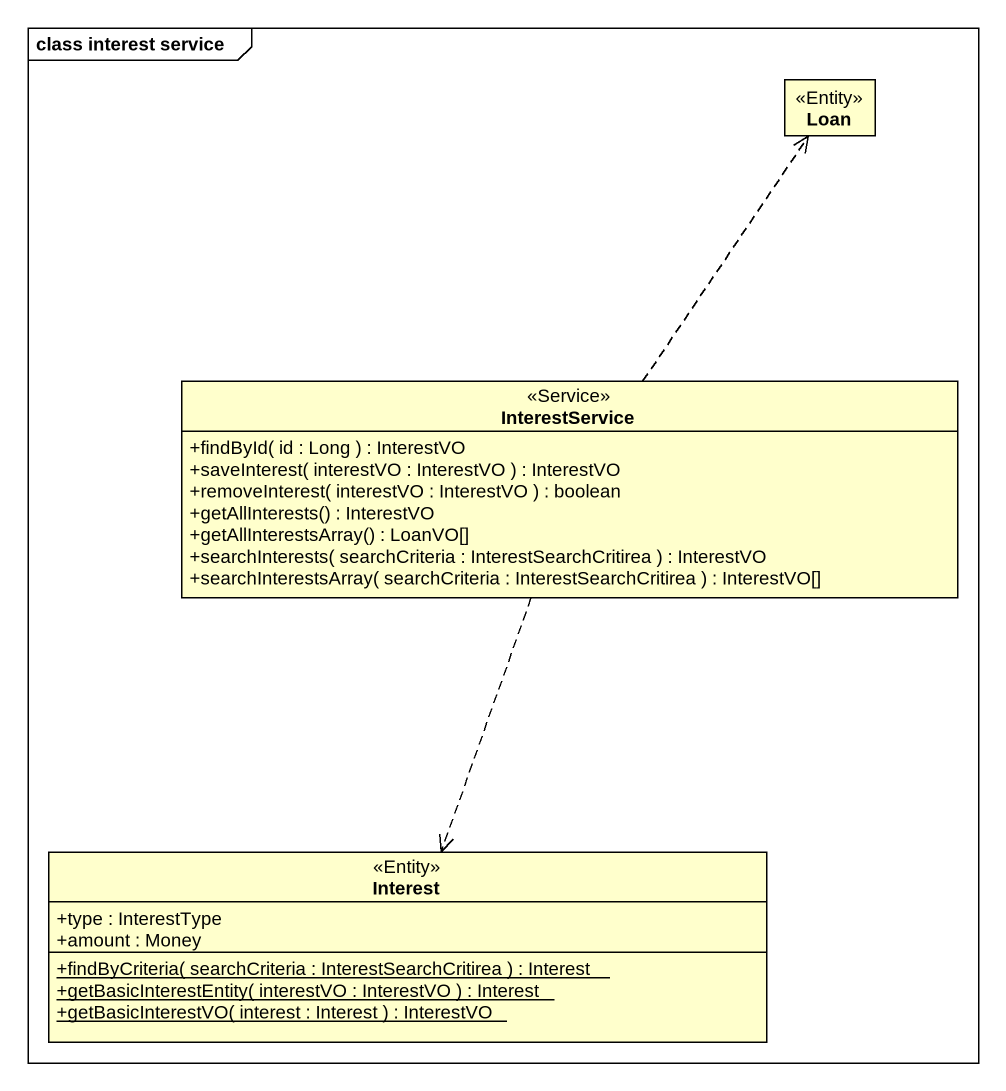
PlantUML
@startuml
mainframe class interest service
hide circle
hide empty members
skinparam classAttributeIconSize 0
class Loan <<Entity>>
class InterestService <<Service>> {
  +findById( id : Long ) : InterestVO
  +saveInterest( interestVO : InterestVO ) : InterestVO
  +removeInterest( interestVO : InterestVO ) : boolean
  +getAllInterests() : InterestVO
  +getAllInterestsArray() : LoanVO[]
  +searchInterests( searchCriteria : InterestSearchCritirea ) : InterestVO
  +searchInterestsArray( searchCriteria : InterestSearchCritirea ) : InterestVO[]
}
class Interest <<Entity>> {
  +type : InterestType
  +amount : Money
  {static} +findByCriteria( searchCriteria : InterestSearchCritirea ) : Interest
  {static} +getBasicInterestEntity( interestVO : InterestVO ) : Interest
  {static} +getBasicInterestVO( interest : Interest ) : InterestVO
}
InterestService .up.> Loan
InterestService ..> Interest
@enduml
